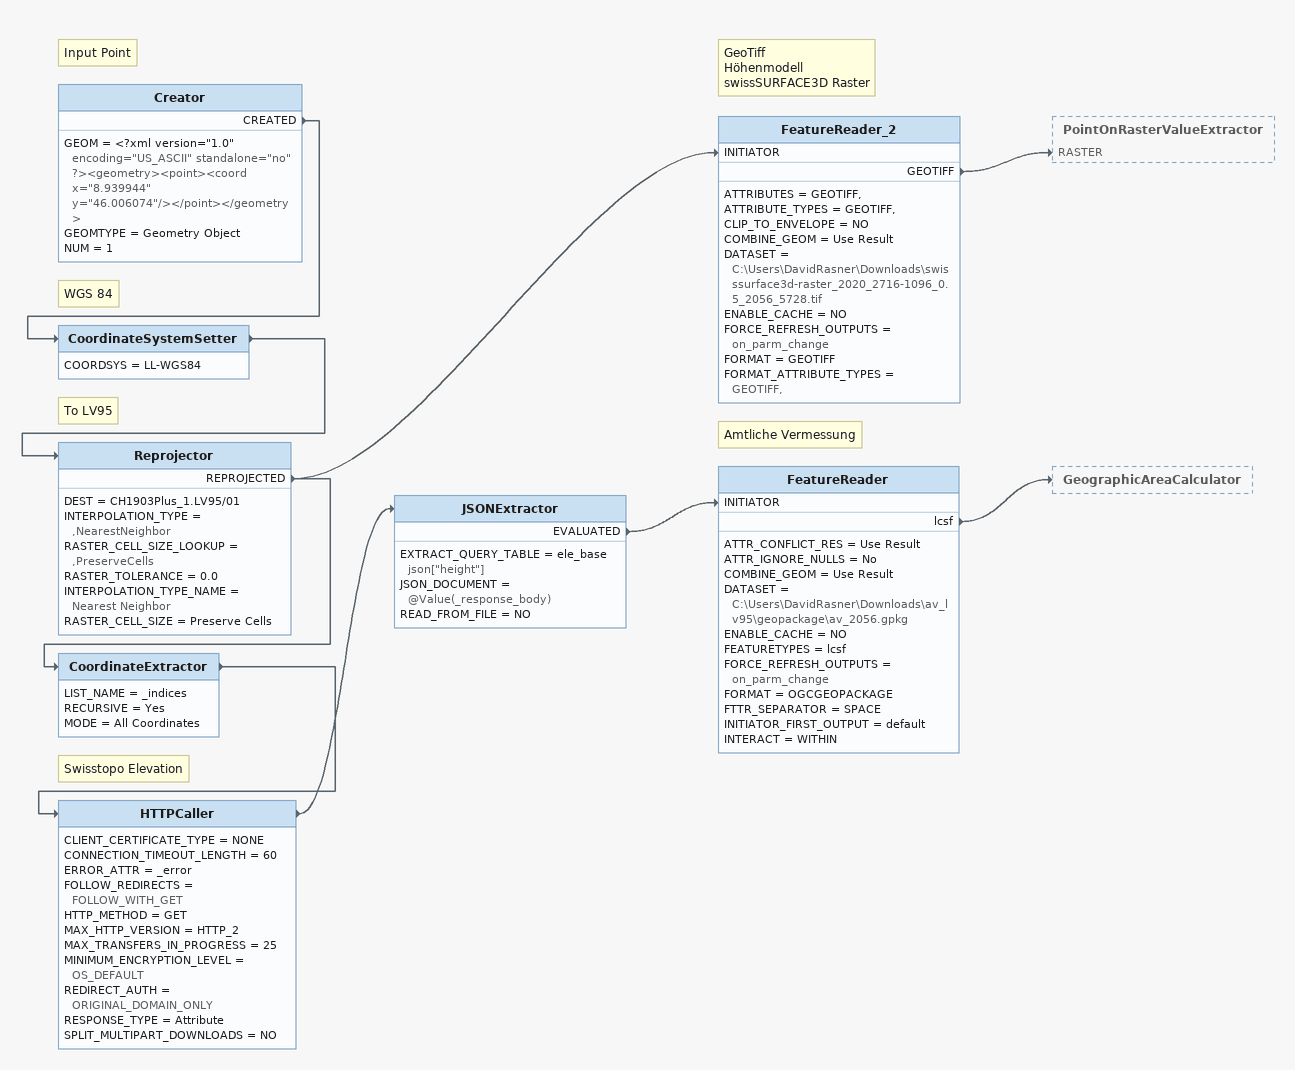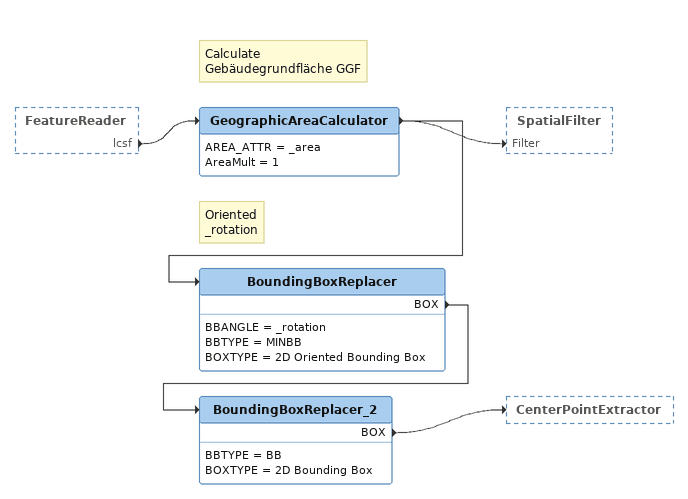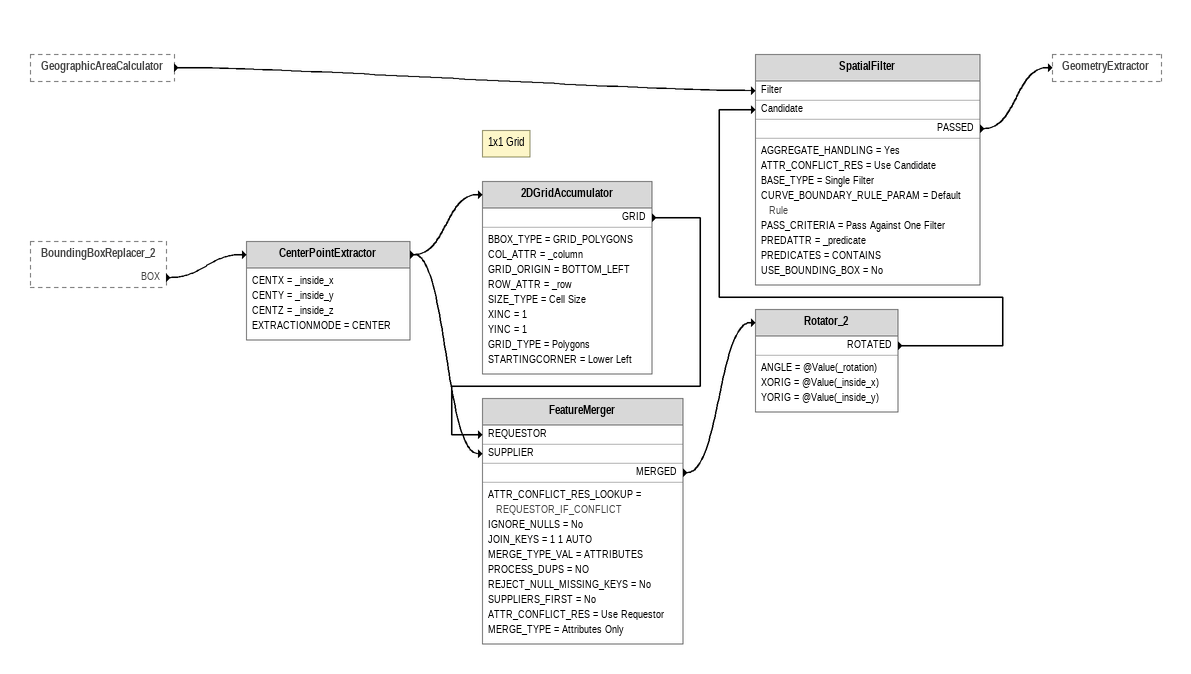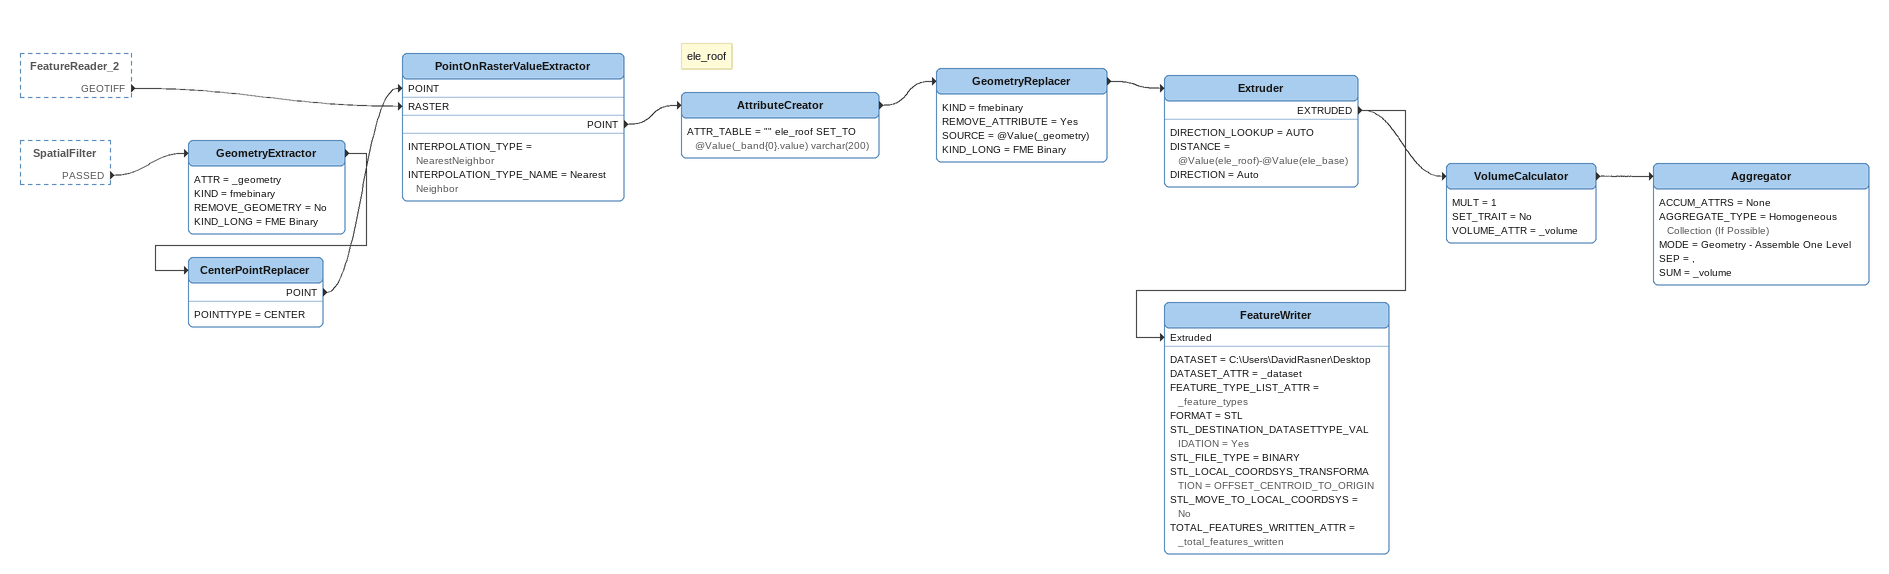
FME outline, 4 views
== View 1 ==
Note: Input Point
Creator
    GEOM = <?xml version="1.0" encoding="US_ASCII" standalone="no" ?><geometry><point><coord x="8.939944" y="46.006074"/></point></geometry>
    GEOMTYPE = Geometry Object
    NUM = 1
    CREATED -> CoordinateSystemSetter
Note: WGS 84
CoordinateSystemSetter
    COORDSYS = LL-WGS84
    -> Reprojector
Note: To LV95
Reprojector
    DEST = CH1903Plus_1.LV95/01
    INTERPOLATION_TYPE = ,NearestNeighbor
    RASTER_CELL_SIZE_LOOKUP = ,PreserveCells
    RASTER_TOLERANCE = 0.0
    INTERPOLATION_TYPE_NAME = Nearest Neighbor
    RASTER_CELL_SIZE = Preserve Cells
    REPROJECTED -> CoordinateExtractor
    REPROJECTED -> FeatureReader_2 [INITIATOR]
Note: GeoTiff / Höhenmodell / swissSURFACE3D Raster
FeatureReader_2
    ATTRIBUTES = GEOTIFF,
    ATTRIBUTE_TYPES = GEOTIFF,
    CLIP_TO_ENVELOPE = NO
    COMBINE_GEOM = Use Result
    DATASET = C:\Users\DavidRasner\Downloads\swisssurface3d-raster_2020_2716-1096_0.5_2056_5728.tif
    ENABLE_CACHE = NO
    FORCE_REFRESH_OUTPUTS = on_parm_change
    FORMAT = GEOTIFF
    FORMAT_ATTRIBUTE_TYPES = GEOTIFF,
    GEOTIFF -> PointOnRasterValueExtractor [RASTER]
CoordinateExtractor
    LIST_NAME = _indices
    RECURSIVE = Yes
    MODE = All Coordinates
    -> HTTPCaller
Note: Swisstopo Elevation
HTTPCaller
    CLIENT_CERTIFICATE_TYPE = NONE
    CONNECTION_TIMEOUT_LENGTH = 60
    ERROR_ATTR = _error
    FOLLOW_REDIRECTS = FOLLOW_WITH_GET
    HTTP_METHOD = GET
    MAX_HTTP_VERSION = HTTP_2
    MAX_TRANSFERS_IN_PROGRESS = 25
    MINIMUM_ENCRYPTION_LEVEL = OS_DEFAULT
    REDIRECT_AUTH = ORIGINAL_DOMAIN_ONLY
    RESPONSE_TYPE = Attribute
    SPLIT_MULTIPART_DOWNLOADS = NO
    -> JSONExtractor
JSONExtractor
    EXTRACT_QUERY_TABLE = ele_base json["height"]
    JSON_DOCUMENT = @Value(_response_body)
    READ_FROM_FILE = NO
    EVALUATED -> FeatureReader [INITIATOR]
Note: Amtliche Vermessung
FeatureReader
    ATTR_CONFLICT_RES = Use Result
    ATTR_IGNORE_NULLS = No
    COMBINE_GEOM = Use Result
    DATASET = C:\Users\DavidRasner\Downloads\av_lv95\geopackage\av_2056.gpkg
    ENABLE_CACHE = NO
    FEATURETYPES = lcsf
    FORCE_REFRESH_OUTPUTS = on_parm_change
    FORMAT = OGCGEOPACKAGE
    FTTR_SEPARATOR = SPACE
    INITIATOR_FIRST_OUTPUT = default
    INTERACT = WITHIN
    lcsf -> GeographicAreaCalculator

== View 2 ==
FeatureReader [outside]
    lcsf -> GeographicAreaCalculator
Note: Calculate / Gebäudegrundfläche GGF
GeographicAreaCalculator
    AREA_ATTR = _area
    AreaMult = 1
    -> BoundingBoxReplacer
    -> SpatialFilter [Filter]
Note: Oriented / _rotation
BoundingBoxReplacer
    BBANGLE = _rotation
    BBTYPE = MINBB
    BOXTYPE = 2D Oriented Bounding Box
    BOX -> BoundingBoxReplacer_2
BoundingBoxReplacer_2
    BBTYPE = BB
    BOXTYPE = 2D Bounding Box
    BOX -> CenterPointExtractor

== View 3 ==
GeographicAreaCalculator [outside]
    -> SpatialFilter [Filter]
BoundingBoxReplacer_2 [outside]
    BOX -> CenterPointExtractor
CenterPointExtractor
    CENTX = _inside_x
    CENTY = _inside_y
    CENTZ = _inside_z
    EXTRACTIONMODE = CENTER
    -> 2DGridAccumulator
    -> FeatureMerger [SUPPLIER]
Note: 1x1 Grid
2DGridAccumulator
    BBOX_TYPE = GRID_POLYGONS
    COL_ATTR = _column
    GRID_ORIGIN = BOTTOM_LEFT
    ROW_ATTR = _row
    SIZE_TYPE = Cell Size
    XINC = 1
    YINC = 1
    GRID_TYPE = Polygons
    STARTINGCORNER = Lower Left
    GRID -> FeatureMerger [REQUESTOR]
FeatureMerger
    ATTR_CONFLICT_RES_LOOKUP = REQUESTOR_IF_CONFLICT
    IGNORE_NULLS = No
    JOIN_KEYS = 1 1 AUTO
    MERGE_TYPE_VAL = ATTRIBUTES
    PROCESS_DUPS = NO
    REJECT_NULL_MISSING_KEYS = No
    SUPPLIERS_FIRST = No
    ATTR_CONFLICT_RES = Use Requestor
    MERGE_TYPE = Attributes Only
    MERGED -> Rotator_2
Rotator_2
    ANGLE = @Value(_rotation)
    XORIG = @Value(_inside_x)
    YORIG = @Value(_inside_y)
    ROTATED -> SpatialFilter [Candidate]
SpatialFilter
    AGGREGATE_HANDLING = Yes
    ATTR_CONFLICT_RES = Use Candidate
    BASE_TYPE = Single Filter
    CURVE_BOUNDARY_RULE_PARAM = Default Rule
    PASS_CRITERIA = Pass Against One Filter
    PREDATTR = _predicate
    PREDICATES = CONTAINS
    USE_BOUNDING_BOX = No
    PASSED -> GeometryExtractor

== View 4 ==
FeatureReader_2 [outside]
    GEOTIFF -> PointOnRasterValueExtractor [RASTER]
SpatialFilter [outside]
    PASSED -> GeometryExtractor
GeometryExtractor
    ATTR = _geometry
    KIND = fmebinary
    REMOVE_GEOMETRY = No
    KIND_LONG = FME Binary
    -> CenterPointReplacer
CenterPointReplacer
    POINTTYPE = CENTER
    POINT -> PointOnRasterValueExtractor [POINT]
PointOnRasterValueExtractor
    INTERPOLATION_TYPE = NearestNeighbor
    INTERPOLATION_TYPE_NAME = Nearest Neighbor
    POINT -> AttributeCreator
Note: ele_roof
AttributeCreator
    ATTR_TABLE = "" ele_roof SET_TO @Value(_band{0}.value) varchar(200)
    -> GeometryReplacer
GeometryReplacer
    KIND = fmebinary
    REMOVE_ATTRIBUTE = Yes
    SOURCE = @Value(_geometry)
    KIND_LONG = FME Binary
    -> Extruder
Extruder
    DIRECTION_LOOKUP = AUTO
    DISTANCE = @Value(ele_roof)-@Value(ele_base)
    DIRECTION = Auto
    EXTRUDED -> FeatureWriter [Extruded]
    EXTRUDED -> VolumeCalculator
VolumeCalculator
    MULT = 1
    SET_TRAIT = No
    VOLUME_ATTR = _volume
    -> Aggregator
Aggregator
    ACCUM_ATTRS = None
    AGGREGATE_TYPE = Homogeneous Collection (If Possible)
    MODE = Geometry - Assemble One Level
    SEP = ,
    SUM = _volume
FeatureWriter
    DATASET = C:\Users\DavidRasner\Desktop
    DATASET_ATTR = _dataset
    FEATURE_TYPE_LIST_ATTR = _feature_types
    FORMAT = STL
    STL_DESTINATION_DATASETTYPE_VALIDATION = Yes
    STL_FILE_TYPE = BINARY
    STL_LOCAL_COORDSYS_TRANSFORMATION = OFFSET_CENTROID_TO_ORIGIN
    STL_MOVE_TO_LOCAL_COORDSYS = No
    TOTAL_FEATURES_WRITTEN_ATTR = _total_features_written
